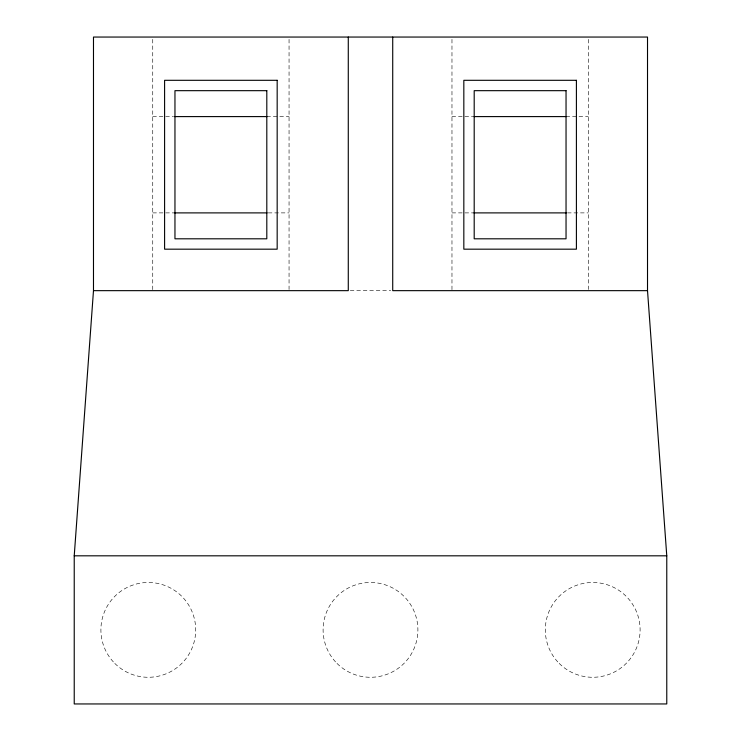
<?xml version="1.0" encoding="UTF-8"?>
<svg xmlns="http://www.w3.org/2000/svg" width="741" height="741" viewBox="0 0 741 741"><rect width="100%" height="100%" fill="white"/><g stroke="black" fill="none" stroke-linecap="round" stroke-linejoin="round"><path stroke-width="0.56" stroke-dasharray="3.71 2.78" d="M152.739 116.596L173.533 116.596M266.806 116.596L289.055 116.596M451.973 116.596L472.767 116.596M566.041 116.596L588.289 116.596M152.739 212.889L174.959 212.889M268.261 212.889L289.055 212.889M451.973 212.889L474.194 212.889M567.495 212.889L588.289 212.889M350.261 290.657L390.739 290.657M588.289 39.356L588.289 289.509M451.973 39.356L451.973 290.657M289.055 39.356L289.055 289.509M152.739 39.356L152.739 290.657M114.781 663.399A47.405 47.405 0 0 0 194.086 642.151A47.405 47.405 0 0 0 136.029 584.093A47.405 47.405 0 0 0 114.781 663.399M559.186 663.399A47.405 47.405 0 0 0 638.492 642.151A47.405 47.405 0 0 0 580.435 584.093A47.405 47.405 0 0 0 559.186 663.399M336.979 663.399A47.405 47.405 0 0 0 416.285 642.151A47.405 47.405 0 0 0 358.227 584.093A47.405 47.405 0 0 0 336.979 663.399"/><path stroke-width="1.11" d="M74.23 555.815L93.486 290.657L93.486 37.05L647.514 37.05L647.514 290.657L666.77 555.815L666.77 703.95L74.23 703.95L74.23 555.815L666.77 555.815M174.691 116.596L267.103 116.596M473.925 116.596L566.337 116.596M174.691 212.889L267.103 212.889M473.925 212.889L566.337 212.889M93.486 290.657L348.279 290.657L348.279 37.05M647.514 290.657L392.721 290.657L392.721 37.05M277.171 80.306L164.595 80.306L164.595 249.18L277.171 249.18L277.171 80.306M576.405 80.306L463.829 80.306L463.829 249.18L576.405 249.18L576.405 80.306M266.806 90.671L174.959 90.671L174.959 238.806L266.806 238.806L266.806 90.671M566.041 90.671L474.194 90.671L474.194 238.806L566.041 238.806L566.041 90.671"/></g></svg>
